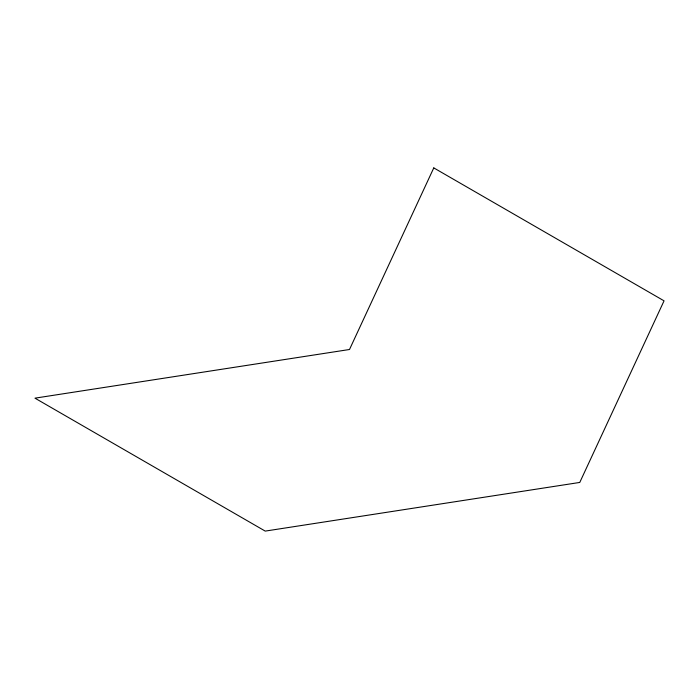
<?xml version="1.0" encoding="UTF-8"?>
<svg xmlns="http://www.w3.org/2000/svg" width="699" height="699" viewBox="0 0 699 699"><rect width="100%" height="100%" fill="white"/><g stroke="black" fill="none" stroke-linecap="round" stroke-linejoin="round"><path stroke-width="1.05" d="M433.782 167.9L349.5 349.5L34.95 398.159L265.218 531.1L579.768 482.441L664.05 300.841L433.782 167.9"/></g></svg>
